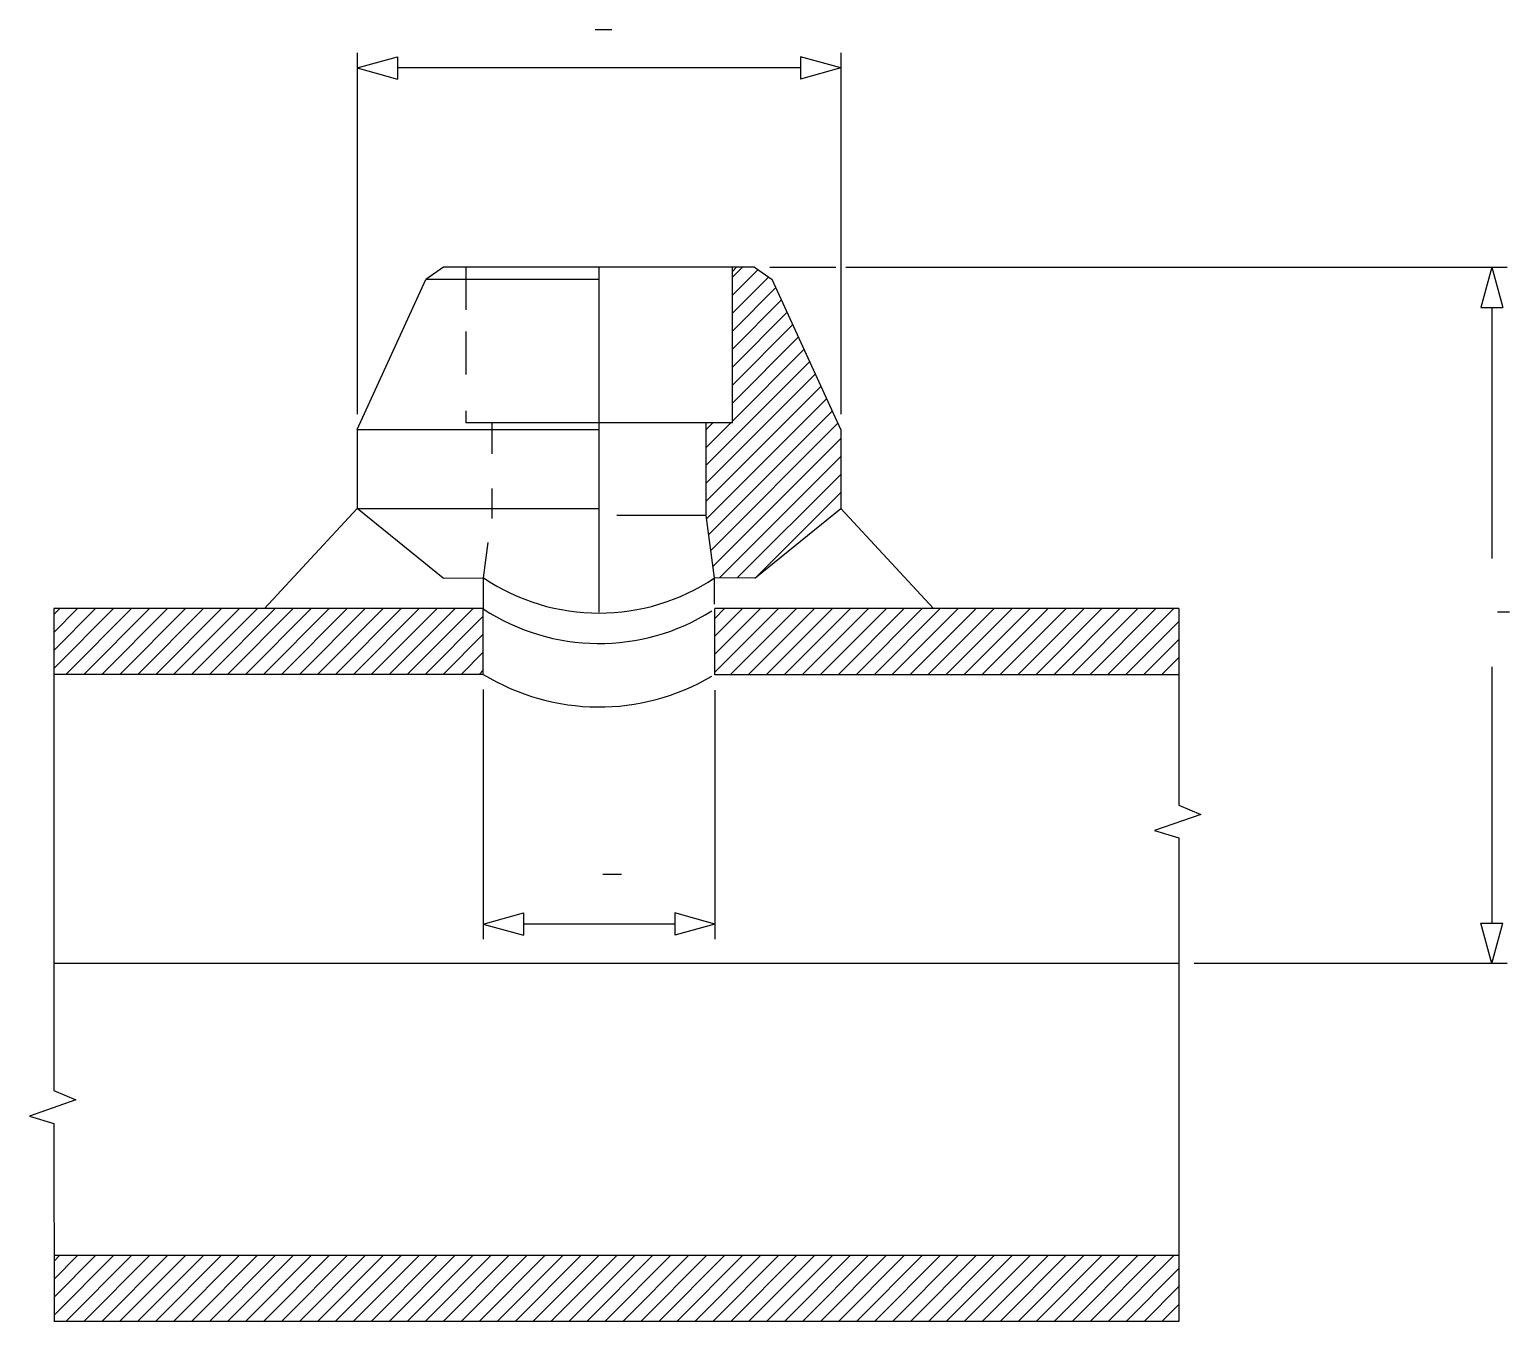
# Model space of a CAD drawing. Extents: x 493 to 1366, y 249 to 1011.
import ezdxf

# ---------------------------------------------------------------- set-up
doc = ezdxf.new("R2010")
doc.units = 0
doc.header["$MEASUREMENT"] = 0
doc.layers.add('-1', color=7, linetype='CONTINUOUS')
doc.layers.add('1', color=7, linetype='CONTINUOUS')

msp = doc.modelspace()

# ---------------------------------------------------------------- linework, layer by layer
at = {"layer": '-1', "color": 5, "linetype": 'Continuous'}
for p, q in [((826.36, 1011.22), (836.36, 1011.22)), ((1359.04, 667.61), (1366.04, 667.61)), ((831, 512.83), (842, 512.83))]:
    msp.add_line(p, q, dxfattribs=at)
at = {"layer": '1', "color": 3, "linetype": 'Continuous'}
for p, q in [((686.06, 997.6), (686.06, 784.21)), ((971.44, 997.6), (971.44, 784.21)), ((686.06, 988.6), (709.77, 995.16)), ((686.06, 988.6), (709.77, 982.05)), ((709.77, 995.16), (709.77, 982.05)), ((709.77, 995.16), (709.77, 982.05)), ((947.72, 988.6), (709.77, 988.6)), ((971.44, 988.6), (947.72, 995.16)), ((947.72, 995.16), (947.72, 982.05)), ((971.44, 988.6), (947.72, 982.05)), ((929.47, 870.92), (968.44, 870.92)), ((974.44, 870.92), (1364.68, 870.92)), ((1355.68, 870.92), (1349.12, 847.21)), ((1355.68, 870.92), (1362.23, 847.21)), ((1349.12, 847.21), (1362.23, 847.21)), ((1355.68, 847.21), (1355.68, 699.05)), ((1355.68, 635.05), (1355.68, 483.83)), ((760.41, 621.7), (760.41, 474.33)), ((897.11, 621.4), (897.11, 474.33)), ((760.41, 483.33), (784.12, 489.89)), ((784.12, 489.89), (784.12, 476.78)), ((784.12, 489.89), (784.12, 476.78)), ((873.4, 489.89), (873.4, 476.78)), ((897.11, 483.33), (873.4, 489.89)), ((873.4, 489.89), (873.4, 476.78)), ((760.41, 483.33), (784.12, 476.78)), ((873.4, 483.33), (784.12, 483.33)), ((897.11, 483.33), (873.4, 476.78)), ((1355.68, 460.12), (1349.12, 483.83)), ((1349.12, 483.83), (1362.23, 483.83)), ((1355.68, 460.12), (1362.23, 483.83)), ((1364.68, 460.12), (1179.99, 460.12))]:
    msp.add_line(p, q, dxfattribs=at)
at = {"layer": '1', "color": 7, "linetype": 'Continuous'}
for p, q in [((737.03, 870.92), (726.53, 863.79)), ((920.47, 870.92), (737.03, 870.92)), ((750.04, 870.92), (750.04, 845.82)), ((907.45, 779.23), (907.45, 870.92)), ((920.47, 870.92), (930.96, 863.79)), ((686.06, 775.21), (726.53, 863.79)), ((828.75, 863.79), (726.53, 863.79)), ((971.44, 775.21), (930.96, 863.79)), ((750.04, 833.12), (750.04, 807.74)), ((750.04, 786.15), (750.04, 779.23)), ((907.45, 779.23), (750.04, 779.23)), ((765.54, 779.23), (765.54, 760.76)), ((891.95, 724.36), (891.95, 779.23)), ((686.06, 775.21), (828.75, 775.21)), ((686.06, 775.21), (686.06, 728.54)), ((971.44, 775.21), (971.44, 728.54)), ((765.54, 740.45), (765.54, 722.63)), ((686.06, 728.54), (828.75, 728.54)), ((736.83, 687.52), (686.06, 728.54)), ((920.67, 687.52), (971.44, 728.54)), ((891.95, 724.36), (839.26, 724.36)), ((896.95, 687.68), (891.95, 724.36)), ((760.54, 687.68), (763.39, 708.55)), ((736.83, 687.52), (760.54, 687.68)), ((920.67, 687.52), (896.95, 687.68)), ((506.86, 669.49), (506.99, 385.05)), ((760.41, 669.49), (506.86, 669.49)), ((760.41, 630.7), (760.41, 669.49)), ((1170.99, 669.49), (897.11, 669.49)), ((897.11, 630.4), (897.11, 669.49)), ((1170.99, 669.49), (1170.99, 630.4)), ((760.41, 630.7), (506.89, 630.7)), ((1170.99, 630.4), (897.11, 630.4)), ((1170.99, 630.4), (1170.99, 553.56)), ((1170.99, 553.56), (1183.85, 548.05)), ((1183.85, 548.05), (1156.65, 538.45)), ((1156.65, 538.45), (1170.99, 534.15)), ((1170.99, 534.15), (1170.99, 248.82)), ((506.99, 385.05), (519.85, 379.54)), ((519.85, 379.54), (492.65, 369.94)), ((492.65, 369.94), (507.01, 365.63)), ((507.01, 365.63), (507.12, 248.82)), ((1170.99, 287.62), (506.86, 287.62)), ((1171.01, 248.82), (506.88, 248.82))]:
    msp.add_line(p, q, dxfattribs=at)
at = {"layer": '1', "color": 4, "linetype": 'Continuous'}
for p, q in [((828.75, 667.35), (828.75, 870.92)), ((907.45, 868.5), (909.87, 870.92)), ((907.45, 865.03), (913.35, 870.92)), ((907.45, 854.42), (922.54, 869.51)), ((907.45, 843.81), (928.86, 865.22)), ((907.45, 833.21), (933.18, 858.94)), ((907.45, 822.6), (936.51, 851.66)), ((907.45, 811.99), (939.83, 844.38)), ((907.45, 801.39), (943.16, 837.1)), ((907.45, 790.78), (946.49, 829.81)), ((907.45, 780.17), (949.81, 822.53)), ((891.95, 754.07), (953.14, 815.25)), ((891.95, 743.46), (956.47, 807.97)), ((891.95, 732.85), (959.79, 800.69)), ((892.21, 722.5), (963.12, 793.41)), ((893.48, 713.17), (966.45, 786.13)), ((891.95, 775.28), (895.9, 779.23)), ((891.95, 764.67), (906.51, 779.23)), ((894.75, 703.83), (969.77, 778.85)), ((896.02, 694.5), (971.44, 769.91)), ((899.79, 687.66), (971.44, 759.3)), ((910.33, 687.59), (971.44, 748.7)), ((921.68, 688.33), (971.44, 738.09)), ((686.06, 728.54), (631.29, 669.49)), ((971.44, 728.54), (1026.2, 669.49)), ((760.54, 669.21), (760.54, 687.68)), ((896.96, 672.15), (896.96, 687.67)), ((506.86, 665.96), (510.4, 669.49)), ((506.87, 655.36), (521, 669.49)), ((506.87, 644.76), (531.61, 669.49)), ((506.88, 634.16), (542.22, 669.49)), ((514.03, 630.7), (552.82, 669.49)), ((524.64, 630.7), (563.43, 669.49)), ((535.24, 630.7), (574.04, 669.49)), ((545.85, 630.7), (584.64, 669.49)), ((556.46, 630.7), (595.25, 669.49)), ((567.06, 630.7), (605.86, 669.49)), ((577.67, 630.7), (616.46, 669.49)), ((588.28, 630.7), (627.07, 669.49)), ((598.88, 630.7), (637.67, 669.49)), ((609.49, 630.7), (648.28, 669.49)), ((620.09, 630.7), (658.89, 669.49)), ((630.7, 630.7), (669.49, 669.49)), ((641.31, 630.7), (680.1, 669.49)), ((651.91, 630.7), (690.71, 669.49)), ((662.52, 630.7), (701.31, 669.49)), ((673.13, 630.7), (711.92, 669.49)), ((683.73, 630.7), (722.53, 669.49)), ((694.34, 630.7), (733.13, 669.49)), ((704.95, 630.7), (743.74, 669.49)), ((715.55, 630.7), (754.35, 669.49)), ((726.16, 630.7), (760.41, 664.95)), ((897.11, 663.76), (902.84, 669.49)), ((897.11, 653.16), (913.45, 669.49)), ((897.11, 642.55), (924.05, 669.49)), ((897.11, 631.94), (934.66, 669.49)), ((906.18, 630.4), (945.27, 669.49)), ((916.78, 630.4), (955.87, 669.49)), ((927.39, 630.4), (966.48, 669.49)), ((938, 630.4), (977.09, 669.49)), ((948.6, 630.4), (987.69, 669.49)), ((959.21, 630.4), (998.3, 669.49)), ((969.82, 630.4), (1008.91, 669.49)), ((980.42, 630.4), (1019.51, 669.49)), ((991.03, 630.4), (1030.12, 669.49)), ((1001.64, 630.4), (1040.73, 669.49)), ((1012.24, 630.4), (1051.33, 669.49)), ((1022.85, 630.4), (1061.94, 669.49)), ((1033.46, 630.4), (1072.55, 669.49)), ((1044.06, 630.4), (1083.15, 669.49)), ((1054.67, 630.4), (1093.76, 669.49)), ((1065.28, 630.4), (1104.37, 669.49)), ((1075.88, 630.4), (1114.97, 669.49)), ((1086.49, 630.4), (1125.58, 669.49)), ((1097.1, 630.4), (1136.19, 669.49)), ((1107.7, 630.4), (1146.79, 669.49)), ((1118.31, 630.4), (1157.4, 669.49)), ((1128.91, 630.4), (1168, 669.49)), ((1139.52, 630.4), (1170.99, 661.88)), ((736.77, 630.7), (760.41, 654.34)), ((1150.13, 630.4), (1170.99, 651.27)), ((747.37, 630.7), (760.41, 643.74)), ((1160.73, 630.4), (1170.99, 640.66)), ((757.98, 630.7), (760.41, 633.13)), ((1170.99, 460.12), (506.86, 460.12)), ((507.09, 284.35), (510.35, 287.62)), ((507.1, 273.75), (520.96, 287.62)), ((507.11, 263.16), (531.57, 287.62)), ((507.12, 252.56), (542.17, 287.62)), ((513.99, 248.82), (552.78, 287.62)), ((524.59, 248.82), (563.39, 287.62)), ((535.2, 248.82), (573.99, 287.62)), ((545.81, 248.82), (584.6, 287.62)), ((556.41, 248.82), (595.21, 287.62)), ((567.02, 248.82), (605.81, 287.62)), ((577.63, 248.82), (616.42, 287.62)), ((588.23, 248.82), (627.03, 287.62)), ((598.84, 248.82), (637.63, 287.62)), ((609.45, 248.82), (648.24, 287.62)), ((620.05, 248.82), (658.85, 287.62)), ((630.66, 248.82), (669.45, 287.62)), ((641.27, 248.82), (680.06, 287.62)), ((651.87, 248.82), (690.67, 287.62)), ((662.48, 248.82), (701.27, 287.62)), ((673.09, 248.82), (711.88, 287.62)), ((683.69, 248.82), (722.49, 287.62)), ((694.3, 248.82), (733.09, 287.62)), ((704.91, 248.82), (743.7, 287.62)), ((715.51, 248.82), (754.31, 287.62)), ((726.12, 248.82), (764.91, 287.62)), ((736.73, 248.82), (775.52, 287.62)), ((747.33, 248.82), (786.13, 287.62)), ((757.94, 248.82), (796.73, 287.62)), ((768.55, 248.82), (807.34, 287.62)), ((779.15, 248.82), (817.95, 287.62)), ((789.76, 248.82), (828.55, 287.62)), ((800.37, 248.82), (839.16, 287.62)), ((810.97, 248.82), (849.77, 287.62)), ((821.58, 248.82), (860.37, 287.62)), ((832.19, 248.82), (870.98, 287.62)), ((842.79, 248.82), (881.58, 287.62)), ((853.4, 248.82), (892.19, 287.62)), ((864, 248.82), (902.8, 287.62)), ((874.61, 248.82), (913.4, 287.62)), ((885.22, 248.82), (924.01, 287.62)), ((895.82, 248.82), (934.62, 287.62)), ((906.43, 248.82), (945.22, 287.62)), ((917.04, 248.82), (955.83, 287.62)), ((927.64, 248.82), (966.44, 287.62)), ((938.25, 248.82), (977.04, 287.62)), ((948.86, 248.82), (987.65, 287.62)), ((959.46, 248.82), (998.26, 287.62)), ((970.07, 248.82), (1008.86, 287.62)), ((980.68, 248.82), (1019.47, 287.62)), ((991.28, 248.82), (1030.08, 287.62)), ((1001.89, 248.82), (1040.68, 287.62)), ((1012.5, 248.82), (1051.29, 287.62)), ((1023.1, 248.82), (1061.9, 287.62)), ((1033.71, 248.82), (1072.5, 287.62)), ((1044.32, 248.82), (1083.11, 287.62)), ((1054.92, 248.82), (1093.72, 287.62)), ((1065.53, 248.82), (1104.32, 287.62)), ((1076.14, 248.82), (1114.93, 287.62)), ((1086.74, 248.82), (1125.54, 287.62)), ((1097.35, 248.82), (1136.14, 287.62)), ((1107.96, 248.82), (1146.75, 287.62)), ((1118.56, 248.82), (1157.36, 287.62)), ((1129.17, 248.82), (1167.96, 287.62)), ((1139.78, 248.82), (1170.99, 280.04)), ((1150.38, 248.82), (1170.99, 269.43)), ((1160.99, 248.82), (1170.99, 258.82))]:
    msp.add_line(p, q, dxfattribs=at)
at = {"layer": '1', "color": 7, "linetype": 'Continuous'}
for centre, radius, start, end in [((828.76, 788.96), 122.11, 236.04181, 303.95342), ((828.76, 773.61), 124.71, 236.76415, 302.25789), ((828.76, 742.41), 130.96, 238.53939, 300.52756)]:
    msp.add_arc(centre, radius, start, end, dxfattribs=at)

doc.saveas('drawing.dxf')
